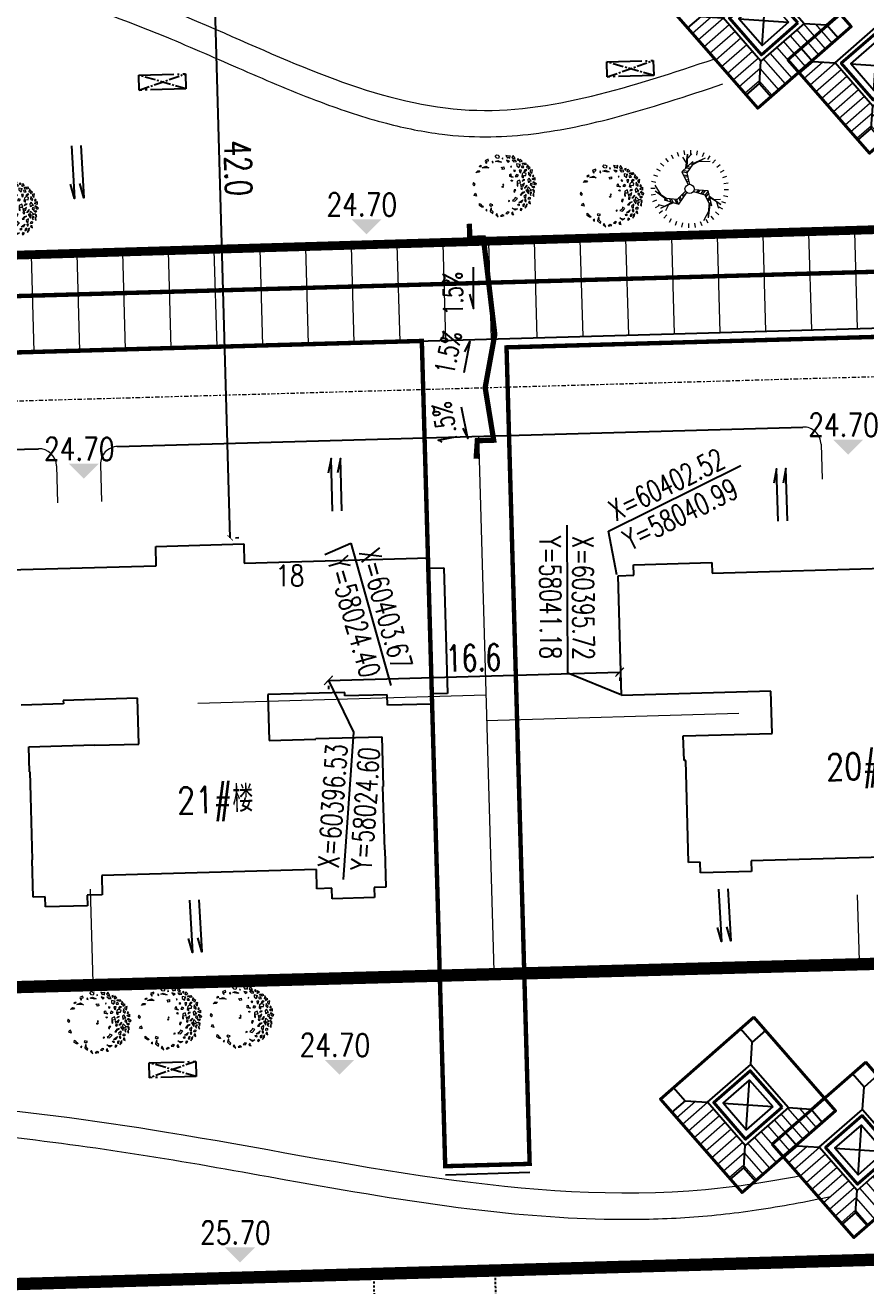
# Model space of a CAD drawing. Header units: inches. Extents: x 393 to 1582, y 246 to 1188.
# Drawn here: x 971.4 to 1019.2, y 571.3 to 643 of the extents above; entities that cross this region are included whole.
import ezdxf

# ---------------------------------------------------------------- set-up
doc = ezdxf.new("R2010")
doc.units = ezdxf.units.IN
doc.header["$MEASUREMENT"] = 0
for name, pattern in [('CENTERX2', [4, 2.5, -0.5, 0.5, -0.5]), ('DASH', [0.35, 0.25, -0.1]), ('DASHED2', [0.375, 0.25, -0.125]), ('DOTE', [2.42, 2, -0.2, 0.02, -0.2])]:
    doc.linetypes.add(name, pattern=pattern)
for name, color, linetype in [('buildcoor', 7, 'Continuous'), ('DIM', 4, 'Continuous'), ('drain', 4, 'Continuous'), ('ELEV', 1, 'Continuous'), ('JZ', 4, 'Continuous'), ('LAWN', 3, 'Continuous'), ('ROAD-TEXT', 4, 'Continuous'), ('roadradiu', 3, 'Continuous'), ('rod', 1, 'Continuous'), ('YSX', 7, 'Continuous'), ('公共绿地', 3, 'Continuous'), ('外墙', 42, 'Continuous'), ('建筑层数', 7, 'Continuous'), ('车库边线', 4, 'DOTE')]:
    doc.layers.add(name, color=color, linetype=linetype)
for name, color, linetype, lineweight in [('HATCH', 64, 'Continuous', 9), ('jz1', 40, 'Continuous', 40), ('parking', 30, 'Continuous', 18), ('ROAD', 1, 'Continuous', 25), ('ROAD-CENTER', 7, 'CENTERX2', 18), ('walk', 2, 'Continuous', 18), ('围墙', 75, 'FENCELINE1', 15), ('建筑型号', 2, 'Continuous', 18), ('树', 84, 'Continuous', 15)]:
    doc.layers.add(name, color=color, linetype=linetype, lineweight=lineweight)
doc.styles.add('_HZTXT', font='txt.shx', dxfattribs={"width": 0.8, "bigfont": 'hztxt.shx'})
doc.styles.add('DIM_FONT', font='SIMPLEX.shx', dxfattribs={"width": 0.8})
doc.styles.add('HZ', font='simplex.shx', dxfattribs={"width": 0.7, "bigfont": 'hztxt.shx'})
doc.styles.add('RO', font='romans.shx', dxfattribs={"width": 0.8})
doc.linetypes.add('FENCELINE1', pattern='A,0.25,-0.1,[133,ltypeshp.shx,S=0.1,R=0,X=-0.1,Y=0],-0.1,1', length=1.45)
doc.dimstyles.new('NORMAL', dxfattribs={"dimtxt": 1.5, "dimasz": 0.3, "dimexe": 0.5, "dimexo": 0.3, "dimgap": 0.3, "dimtad": 1, "dimdec": 1, "dimzin": 1, "dimdsep": 46, "dimtxsty": 'HZ', "dimblk": 'ARCHTICK', "dimcen": 0, "dimclrt": 256, "dimadec": 0, "dimazin": 0, "dimtfac": 1, "dimtdec": 1, "dimtofl": 0, "dimtmove": 0, "dimatfit": 3, "dimldrblk": 'ARCHTICK', "dimfxl": 1, "dimtolj": 2, "dimtzin": 0, "dimarcsym": 0})

# ---------------------------------------------------------------- blocks, each defined once
blk = doc.blocks.new('GPPMTR01')
at = {"color": 0, "linetype": 'ByBlock'}
for points in [[(-0.263, 0.454), (-0.27, 0.431), (-0.248, 0.431), (-0.243, 0.447)], [(-0.215, 0.443), (-0.218, 0.456), (-0.242, 0.475), (-0.199, 0.486), (-0.199, 0.449)], [(-0.166, 0.433), (-0.207, 0.386), (-0.18, 0.371), (-0.137, 0.387), (-0.147, 0.409), (-0.165, 0.407)], [(-0.173, 0.469), (-0.151, 0.518), (-0.12, 0.516), (-0.128, 0.487), (-0.144, 0.498), (-0.151, 0.48), (-0.145, 0.47)], [(-0.127, 0.461), (-0.133, 0.429), (-0.111, 0.428), (-0.096, 0.459)], [(-0.106, 0.53), (-0.073, 0.496), (-0.058, 0.515), (-0.035, 0.504), (-0.038, 0.545), (-0.064, 0.53)], [(-0.038, 0.477), (-0.055, 0.454), (-0.043, 0.424), (-0.032, 0.439)], [(0.007, 0.443), (-0.026, 0.412), (-0.02, 0.382), (0.016, 0.352), (0.045, 0.367), (0.01, 0.386), (0.034, 0.42)], [(0.005, 0.559), (-0.005, 0.523), (0.016, 0.511), (0.051, 0.519)], [(0.01, 0.485), (0.042, 0.462), (0.084, 0.477), (0.066, 0.492), (0.042, 0.485)], [(0.105, 0.53), (0.084, 0.519), (0.099, 0.504), (0.114, 0.511)], [(0.158, 0.447), (0.096, 0.443), (0.105, 0.412), (0.146, 0.393), (0.155, 0.416), (0.14, 0.428)], [(0.131, 0.488), (0.137, 0.5), (0.134, 0.53), (0.173, 0.507), (0.146, 0.481)], [(0.179, 0.477), (0.229, 0.496), (0.25, 0.473), (0.223, 0.458), (0.22, 0.477), (0.202, 0.469), (0.199, 0.458)], [(0.205, 0.439), (0.179, 0.42), (0.194, 0.405), (0.226, 0.416)], [(0.268, 0.45), (0.253, 0.435), (0.241, 0.409), (0.274, 0.428)], [(0.315, 0.416), (0.306, 0.401), (0.318, 0.39), (0.348, 0.393)], [(-0.482, 0.196), (-0.461, 0.207), (-0.432, 0.177), (-0.452, 0.154), (-0.494, 0.15), (-0.5, 0.177)], [(-0.412, 0.305), (-0.364, 0.304), (-0.367, 0.328), (-0.343, 0.337), (-0.374, 0.364), (-0.382, 0.335)], [(-0.393, 0.241), (-0.408, 0.23), (-0.396, 0.226)], [(-0.354, 0.404), (-0.335, 0.371), (-0.312, 0.378), (-0.293, 0.408)], [(-0.304, 0.31), (-0.343, 0.272), (-0.298, 0.279)], [(-0.298, 0.355), (-0.259, 0.362), (-0.24, 0.402), (-0.263, 0.4), (-0.275, 0.378)], [(-0.215, 0.295), (-0.215, 0.276), (-0.206, 0.283)], [(-0.123, 0.314), (-0.144, 0.295), (-0.135, 0.287), (-0.115, 0.295)], [(-0.064, 0.207), (-0.085, 0.184), (-0.115, 0.203), (-0.115, 0.219), (-0.085, 0.207), (-0.052, 0.226)], [(-0.079, 0.401), (-0.097, 0.371), (-0.064, 0.359), (-0.049, 0.371)], [(-0.032, 0.317), (-0.058, 0.295), (-0.043, 0.264), (-0.023, 0.291)], [(0.045, 0.295), (0.042, 0.249), (0.105, 0.211), (0.119, 0.219), (0.069, 0.245), (0.096, 0.283)], [(0.084, 0.371), (0.072, 0.344), (0.081, 0.321), (0.084, 0.344)], [(0.128, 0.336), (0.137, 0.287), (0.114, 0.272), (0.146, 0.26), (0.158, 0.302)], [(0.179, 0.272), (0.167, 0.245), (0.185, 0.238), (0.199, 0.253)], [(0.199, 0.291), (0.179, 0.352), (0.211, 0.31)], [(0.214, 0.359), (0.274, 0.374), (0.291, 0.409), (0.282, 0.336), (0.247, 0.333)], [(0.25, 0.325), (0.241, 0.298), (0.312, 0.302), (0.282, 0.329)], [(0.253, 0.268), (0.241, 0.226), (0.259, 0.177), (0.274, 0.203), (0.253, 0.219)], [(0.303, 0.268), (0.309, 0.219), (0.336, 0.215), (0.351, 0.234)], [(0.321, 0.363), (0.306, 0.34), (0.327, 0.325), (0.356, 0.325), (0.327, 0.336)], [(0.351, 0.382), (0.348, 0.371), (0.368, 0.355), (0.392, 0.359)], [(0.386, 0.257), (0.368, 0.272), (0.365, 0.287), (0.377, 0.298), (0.401, 0.283)], [(0.401, 0.207), (0.383, 0.219), (0.365, 0.211), (0.368, 0.196), (0.392, 0.192)], [(0.431, 0.26), (0.419, 0.245), (0.436, 0.23), (0.466, 0.249)], [(-0.482, 0.014), (-0.506, 0.025), (-0.514, -0.024), (-0.506, -0.036), (-0.464, -0.036), (-0.47, -0.024), (-0.494, -0.017)], [(-0.446, 0.071), (-0.432, 0.055), (-0.414, 0.067)], [(-0.417, 0.109), (-0.411, 0.15), (-0.357, 0.188), (-0.369, 0.162)], [(-0.283, 0.139), (-0.269, 0.181), (-0.239, 0.166), (-0.248, 0.139), (-0.263, 0.15)], [(-0.02, 0.033), (-0.035, 0.025), (-0.026, 0.017), (-0.014, 0.021)], [(-0.02, 0.188), (-0.008, 0.192), (0.001, 0.177), (-0.02, 0.169)], [(0.152, 0.162), (0.137, 0.139), (0.158, 0.12), (0.176, 0.128), (0.161, 0.143)], [(0.25, 0.086), (0.271, 0.063), (0.274, 0.021), (0.303, 0.052), (0.285, 0.109)], [(0.348, 0.173), (0.377, 0.128), (0.356, 0.097), (0.354, 0.128)], [(0.401, 0.078), (0.398, 0.063), (0.374, 0.067), (0.377, 0.09)], [(0.428, 0.025), (0.431, -0.021), (0.377, -0.043), (0.41, -0.013)], [(0.422, 0.166), (0.419, 0.135), (0.439, 0.12), (0.451, 0.139)], [(0.442, 0.203), (0.451, 0.169), (0.487, 0.139), (0.472, 0.181)], [(0.451, 0.074), (0.469, 0.052), (0.484, 0.063), (0.472, 0.093)], [(-0.467, -0.131), (-0.464, -0.157), (-0.482, -0.154), (-0.485, -0.127)], [(-0.437, -0.131), (-0.429, -0.066), (-0.381, -0.04), (-0.408, -0.078)], [(-0.42, -0.26), (-0.432, -0.218), (-0.411, -0.188), (-0.402, -0.214), (-0.411, -0.229)], [(0.256, -0.013), (0.241, -0.028), (0.253, -0.04)], [(0.407, -0.119), (0.389, -0.138), (0.398, -0.176), (0.419, -0.154)], [(0.436, -0.066), (0.442, -0.097), (0.466, -0.097), (0.481, -0.074), (0.46, -0.078)], [(-0.266, -0.366), (-0.304, -0.374), (-0.283, -0.4), (-0.251, -0.393)], [(0.17, -0.286), (0.137, -0.317), (0.149, -0.336), (0.176, -0.321)], [(0.188, -0.431), (0.211, -0.423), (0.188, -0.408)], [(0.205, -0.332), (0.199, -0.343), (0.235, -0.378), (0.294, -0.359), (0.274, -0.34), (0.235, -0.351)], [(0.327, -0.305), (0.333, -0.328), (0.389, -0.313)], [(0.416, -0.218), (0.389, -0.233), (0.392, -0.271), (0.407, -0.248)], [(-0.115, -0.473), (-0.138, -0.438), (-0.106, -0.438), (-0.085, -0.446)], [(0.072, -0.48), (0.042, -0.461), (0.06, -0.45), (0.066, -0.454), (0.096, -0.454), (0.096, -0.438), (0.125, -0.442), (0.114, -0.461)]]:
    blk.add_lwpolyline(points, close=True, dxfattribs=at)
blk.add_circle((0, 0), 0.01, dxfattribs=at)
blk = doc.blocks.new('pm5')
at = {"layer": 'ROAD-TEXT', "ltscale": 0.1}
blk.add_lwpolyline([(58043.027, 60408.655, 0.3, 0.3, 0), (58043.097, 60409.679, 0.3, 0.3, 0), (58044.026, 60409.706, 0.3, 0.3, 0), (58044.026, 60409.706, 0.3, 0.3, 0), (58043.541, 60412.693, 0.3, 0.3, 0), (58044.089, 60415.717, 0.3, 0.3, 0), (58043.44, 60421.194, 0.3, 0.3, 0), (58042.669, 60421.172, 0.3, 0.3, 0), (58042.642, 60422, 0, 0, 0)], format="xyseb", dxfattribs=at)
for points in [[(58042.657, 60418.003), (58042.871, 60417.185), (58042.871, 60419.533)], [(58042.388, 60414.725), (58042.671, 60415.31), (58042.322, 60413.539)], [(58042.265, 60410.391), (58042.553, 60409.808), (58042.19, 60411.577)]]:
    blk.add_lwpolyline(points, dxfattribs=at)
at = {"layer": 'ROAD-TEXT', "style": 'RO', "width": 0.7}
for rotation, p in [(91.05048, (58042.28, 60416.825)), (78.72126, (58041.749, 60413.385)), (100.33803, (58042.011, 60409.55))]:
    blk.add_text('1.5%', height=1.1, rotation=rotation, dxfattribs=at).set_placement(p)
blk = doc.blocks.new('t2')
for p, q in [((-0.72, 3.23), (-0.64, 2.88)), ((-0.15, 3.3), (-0.13, 2.95)), ((0.43, 3.28), (0.38, 2.92)), ((-2.24, 2.44), (-1.99, 2.17)), ((-1.78, 2.79), (-1.59, 2.49)), ((-1.34, 2.61), (-1.58, 1.52)), ((-1.34, 2.61), (-1.51, 1.47)), ((-1.44, 2), (-0.89, 2.82)), ((-1.27, 3.06), (-1.13, 2.72)), ((0.99, 3.16), (0.88, 2.81)), ((1.53, 2.93), (1.36, 2.62)), ((2.01, 2.62), (1.79, 2.34)), ((2.44, 2.24), (2.17, 1.99)), ((-2.93, 1.53), (-2.62, 1.36)), ((-2.62, 2.01), (-2.34, 1.79)), ((-1.95, 1.1), (-2.53, 1.12)), ((-1.63, 0.77), (-2.5, 1.58)), ((-2.5, 1.58), (-1.63, 0.89)), ((-2.3, 1.92), (-2.2, 1.35)), ((-1.73, 1.61), (-1.56, 0.32)), ((-1.53, 1.47), (-1.73, 1.61)), ((-1.24, 0.62), (-1.53, 1.47)), ((1.06, 1.19), (0.28, 0.27)), ((2.26, 0.7), (1.06, 1.19)), ((1.48, 1.02), (2.62, 1.38)), ((2.62, 1.38), (1.59, 0.97)), ((1.93, 1.14), (2.23, 1.63)), ((2.81, 1.03), (2.27, 1.23)), ((2.79, 1.78), (2.49, 1.59)), ((3.06, 1.27), (2.72, 1.13)), ((-3.28, 0.43), (-2.92, 0.38)), ((-3.16, 0.99), (-2.81, 0.88)), ((-1.56, 0.32), (-0.37, 0.11)), ((-0.31, 0.25), (-1.24, 0.62)), ((0.37, 0.14), (1.16, 0.76)), ((1.16, 0.76), (2.04, 0.59)), ((2.93, -0.14), (2.03, 0.57)), ((2.04, 0.59), (2.26, 0.7)), ((2.93, -0.14), (2.11, 0.61)), ((2.45, 0.24), (2.89, -0.64)), ((3.23, 0.72), (2.88, 0.64)), ((3.3, 0.15), (2.95, 0.13)), ((-3.3, -0.15), (-2.95, -0.13)), ((-3.23, -0.72), (-2.88, -0.64)), ((-0.06, -0.39), (0.08, -1.38)), ((0.5, -1.51), (0.1, -0.38)), ((3.16, -0.99), (2.81, -0.88)), ((3.28, -0.43), (2.92, -0.38)), ((-3.06, -1.27), (-2.72, -1.13)), ((-2.79, -1.78), (-2.49, -1.59)), ((-2.44, -2.24), (-2.17, -1.99)), ((-1.59, -2.47), (-0.52, -2.05)), ((-1.59, -2.47), (-0.52, -2.13)), ((-0.53, -2.3), (0.5, -1.51)), ((-0.51, -2.07), (-0.53, -2.3)), ((0.08, -1.38), (-0.51, -2.07)), ((0.14, -1.8), (-0.12, -2.95)), ((-0.12, -2.95), (0.04, -1.86)), ((2.62, -2.01), (2.34, -1.79)), ((2.93, -1.53), (2.62, -1.36)), ((-2.01, -2.62), (-1.79, -2.34)), ((-1.02, -2.25), (-1.99, -2.18)), ((-1.53, -2.93), (-1.36, -2.62)), ((-0.99, -3.16), (-0.88, -2.81)), ((-0.52, -2.95), (-0.07, -2.58)), ((-0.43, -3.28), (-0.38, -2.92)), ((0.03, -2.24), (0.29, -2.75)), ((0.15, -3.3), (0.13, -2.95)), ((0.72, -3.23), (0.64, -2.88)), ((1.27, -3.06), (1.13, -2.72)), ((1.78, -2.79), (1.59, -2.49)), ((2.24, -2.44), (1.99, -2.17))]:
    blk.add_line(p, q)
at = {"color": 0}
for p, q in [((-1.71, 1.46), (-1.64, 1.54)), ((-1.69, 1.3), (-1.53, 1.47)), ((-1.65, 0.98), (-1.44, 1.2)), ((1.07, 1.18), (1.21, 0.75)), ((1.22, 1.12), (1.35, 0.72)), ((-1.63, 0.82), (-1.39, 1.07)), ((-1.58, 0.5), (-1.3, 0.8)), ((-1.56, 0.34), (-1.25, 0.67)), ((-1.28, 0.27), (-1.03, 0.54)), ((-1.14, 0.24), (-0.91, 0.49)), ((-0.85, 0.19), (-0.66, 0.39)), ((-0.7, 0.16), (-0.54, 0.34)), ((0.49, 0.53), (0.57, 0.29)), ((0.59, 0.64), (0.67, 0.38)), ((0.78, 0.86), (0.88, 0.54)), ((0.88, 0.98), (0.99, 0.62)), ((1.52, 1), (1.62, 0.67)), ((1.67, 0.94), (1.76, 0.65)), ((1.97, 0.81), (2.04, 0.59)), ((2.12, 0.75), (2.15, 0.64)), ((0.21, -0.69), (-0.03, -0.64)), ((0.26, -0.83), (-0.01, -0.77)), ((0.36, -1.11), (0.03, -1.03)), ((-0.28, -2.11), (-0.51, -2.06)), ((-0.02, -1.92), (-0.32, -1.85)), ((0.11, -1.82), (-0.23, -1.74)), ((0.36, -1.62), (-0.05, -1.53)), ((0.41, -1.25), (0.05, -1.17)), ((0.49, -1.52), (0.05, -1.42)), ((-0.41, -2.21), (-0.52, -2.19))]:
    blk.add_line(p, q, dxfattribs=at)
blk.add_circle((0, 0), 0.397)
at = {"style": 'DIM_FONT', "width": 0.8, "flags": 9}
for tag in ['XSIZE', 'YSIZE']:
    blk.add_attdef(tag, (0, 0), '', height=0.000997, rotation=122.3352, dxfattribs=at)
blk = doc.blocks.new('A$C1C5E2274')
at = {"layer": 'HATCH'}
for p, q in [((3.661, 6.776), (4.078, 5.219)), ((4.075, 6.887), (4.492, 5.33)), ((4.489, 6.998), (4.839, 5.691)), ((4.903, 7.109), (5.142, 6.216)), ((1.177, 6.111), (1.492, 4.934)), ((1.591, 6.222), (2.008, 4.664)), ((2.005, 6.333), (2.422, 4.775)), ((2.419, 6.444), (2.836, 4.886)), ((2.833, 6.555), (3.25, 4.997)), ((3.247, 6.666), (3.664, 5.108)), ((5.129, 6.194), (6.04, 6.438)), ((4.704, 5.192), (6.261, 5.61)), ((4.826, 5.669), (6.151, 6.024)), ((4.814, 4.778), (6.372, 5.196)), ((4.925, 4.364), (6.483, 4.782)), ((5.036, 3.95), (6.594, 4.368)), ((5.147, 3.536), (6.705, 3.954)), ((5.258, 3.122), (6.816, 3.54)), ((5.369, 2.708), (6.927, 3.126)), ((5.879, 2.401), (7.038, 2.712))]:
    blk.add_line(p, q, dxfattribs=at)
at = {"layer": 'JZ'}
for p, q in [((5.195, 6.308), (4.655, 5.373)), ((1.975, 4.655), (1.04, 5.195)), ((6.308, 2.154), (5.373, 2.693)), ((2.693, 1.975), (2.154, 1.04))]:
    blk.add_line(p, q, dxfattribs=at)
for points in [[(4.975, 7.129), (5.796, 7.348), (6.015, 6.528), (5.195, 6.308)], [(0, 5.796), (0.821, 6.015), (1.04, 5.195), (0.22, 4.975)], [(1.975, 4.655), (4.655, 5.373), (5.373, 2.693), (2.693, 1.975)], [(2.634, 4.275), (4.275, 4.715), (4.715, 3.074), (3.074, 2.634)], [(6.308, 2.154), (7.129, 2.374), (7.348, 1.553), (6.528, 1.333)], [(1.333, 0.821), (2.154, 1.04), (2.374, 0.22), (1.553, 0)]]:
    blk.add_lwpolyline(points, close=True, dxfattribs=at)
for points in [[(4.715, 3.074), (2.634, 4.275)], [(4.275, 4.715), (3.074, 2.634)]]:
    blk.add_lwpolyline(points, dxfattribs=at)
at = {"layer": 'jz1'}
for points in [[(1.553, 0), (7.348, 1.553), (5.796, 7.348), (0, 5.796)], [(2.238, 4.504), (4.504, 5.111), (5.111, 2.845), (2.845, 2.238)]]:
    blk.add_lwpolyline(points, close=True, dxfattribs=at)
blk = doc.blocks.new('A$C45DD124F')
at = {"layer": 'YSX', "extrusion": (0, 0, -1), "xscale": 0.8000000000006148, "yscale": 0.7999999999992724, "zscale": -0.8, "rotation": 72.08396600042862}
blk.add_blockref('A$C1C5E2274', (-0.626, -1.182), dxfattribs=at)
blk = doc.blocks.new('psss')
at = {"layer": 'drain', "ltscale": 3}
for points in [[(-2.979, 0.527), (0.007, 0.531), (-0.808, 0.714)], [(-2.967, -0.004), (0, 0), (-0.815, 0.183)]]:
    blk.add_lwpolyline(points, dxfattribs=at)
blk = doc.blocks.new('_ARCHTICK')
at = {"color": 0, "linetype": 'ByBlock', "const_width": 0.15}
blk.add_lwpolyline([(-0.5, -0.5), (0.5, 0.5)], dxfattribs=at)
blk = doc.blocks.new('*D143')
at = {"layer": 'DEFPOINTS', "color": 0, "ltscale": 0.3, "transparency": 16777216}
for p in [(925.723, 681.772), (986.061, 578.045)]:
    blk.add_point(p, dxfattribs=at)
at = {"layer": 'roadradiu', "color": 0, "lineweight": -2, "ltscale": 0.3, "transparency": 16777216}
blk.add_line((929.131, 675.912), (925.723, 681.772), dxfattribs=at)
at = {"layer": 'roadradiu', "color": 0, "lineweight": -2, "ltscale": 0.3, "transparency": 16777216, "xscale": 0.3, "yscale": 0.3, "zscale": 0.3, "rotation": 120.1868455765125}
blk.add_blockref('_ARCHTICK', (925.723, 681.772), dxfattribs=at)
at = {"layer": 'roadradiu', "ltscale": 0.3, "transparency": 16777216, "insert": (928.618, 678.882), "char_height": 1.5, "attachment_point": 5, "rotation": 300.18685, "style": 'HZ'}
blk.add_mtext('\\A2;R120.0', dxfattribs=at)
blk = doc.blocks.new('*D144')
at = {"layer": 'DEFPOINTS', "color": 0, "ltscale": 0.3, "transparency": 16777216}
for p in [(882.255, 640.128), (1132.977, 454.434)]:
    blk.add_point(p, dxfattribs=at)
at = {"layer": 'roadradiu', "color": 0, "lineweight": -2, "ltscale": 0.3, "transparency": 16777216}
blk.add_line((887.277, 636.409), (882.255, 640.128), dxfattribs=at)
at = {"layer": 'roadradiu', "color": 0, "lineweight": -2, "ltscale": 0.3, "transparency": 16777216, "xscale": 0.3, "yscale": 0.3, "zscale": 0.3, "rotation": 143.4749139216822}
blk.add_blockref('_ARCHTICK', (882.255, 640.128), dxfattribs=at)
at = {"layer": 'roadradiu', "ltscale": 0.3, "transparency": 16777216, "insert": (885.632, 638.934), "char_height": 1.5, "attachment_point": 5, "rotation": 323.47491, "style": 'HZ'}
blk.add_mtext('\\A2;R312.0', dxfattribs=at)
blk = doc.blocks.new('*D145')
at = {"layer": 'DEFPOINTS', "color": 0, "ltscale": 0.3, "transparency": 16777216}
for p in [(870.6, 623.26), (1132.977, 454.434)]:
    blk.add_point(p, dxfattribs=at)
at = {"layer": 'roadradiu', "color": 0, "lineweight": -2, "ltscale": 0.3, "transparency": 16777216}
blk.add_line((881.438, 616.286), (870.6, 623.26), dxfattribs=at)
at = {"layer": 'roadradiu', "color": 0, "lineweight": -2, "ltscale": 0.3, "transparency": 16777216, "xscale": 0.3, "yscale": 0.3, "zscale": 0.3, "rotation": 147.2408788936933}
blk.add_blockref('_ARCHTICK', (870.6, 623.26), dxfattribs=at)
at = {"layer": 'roadradiu', "ltscale": 0.3, "transparency": 16777216, "insert": (879.631, 618.697), "char_height": 1.5, "attachment_point": 5, "rotation": 327.24088, "style": 'HZ'}
blk.add_mtext('\\A2;R312.0', dxfattribs=at)
blk = doc.blocks.new('*D146')
at = {"layer": 'DEFPOINTS', "color": 0, "ltscale": 0.3, "transparency": 16777216}
for p in [(856.622, 599.25), (1132.977, 454.434)]:
    blk.add_point(p, dxfattribs=at)
at = {"layer": 'roadradiu', "color": 0, "lineweight": -2, "ltscale": 0.3, "transparency": 16777216}
blk.add_line((869.236, 592.64), (856.622, 599.25), dxfattribs=at)
at = {"layer": 'roadradiu', "color": 0, "lineweight": -2, "ltscale": 0.3, "transparency": 16777216, "xscale": 0.3, "yscale": 0.3, "zscale": 0.3, "rotation": 152.3444580404491}
blk.add_blockref('_ARCHTICK', (856.622, 599.25), dxfattribs=at)
at = {"layer": 'roadradiu', "ltscale": 0.3, "transparency": 16777216, "insert": (867.222, 594.881), "char_height": 1.5, "attachment_point": 5, "rotation": 332.34446, "style": 'HZ'}
blk.add_mtext('\\A2;R312.0', dxfattribs=at)
blk = doc.blocks.new('*D152')
at = {"layer": 'DEFPOINTS', "color": 0, "ltscale": 0.3, "transparency": 16777216}
for p in [(981.854, 655.789), (981.854, 655.789), (983.043, 613.835)]:
    blk.add_point(p, dxfattribs=at)
at = {"layer": 'DIM', "color": 0, "lineweight": -2, "ltscale": 0.3, "transparency": 16777216}
for p, q in [((983.043, 613.835), (981.854, 655.789)), ((982.154, 655.798), (982.354, 655.803)), ((983.343, 613.843), (983.543, 613.849))]:
    blk.add_line(p, q, dxfattribs=at)
at = {"layer": 'DIM', "color": 0, "lineweight": -2, "ltscale": 0.3, "transparency": 16777216, "xscale": 0.3, "yscale": 0.3, "zscale": 0.3}
for p, rotation in [((981.854, 655.789), 91.62318667236961), ((983.043, 613.835), 271.6231866723696)]:
    blk.add_blockref('_ARCHTICK', p, dxfattribs=dict(at, rotation=rotation))
at = {"layer": 'DIM', "ltscale": 0.3, "transparency": 16777216, "insert": (983.498, 634.842), "char_height": 1.5, "attachment_point": 5, "rotation": 271.62319, "style": 'HZ'}
blk.add_mtext('\\A2;42.0', dxfattribs=at)
blk = doc.blocks.new('*D199')
at = {"layer": 'DEFPOINTS', "color": 0, "ltscale": 0.3, "transparency": 16777216}
for p in [(961.612, 695.528), (986.061, 578.045)]:
    blk.add_point(p, dxfattribs=at)
at = {"layer": 'roadradiu', "color": 0, "lineweight": -2, "ltscale": 0.3, "transparency": 16777216}
blk.add_line((962.886, 689.409), (961.612, 695.528), dxfattribs=at)
at = {"layer": 'roadradiu', "color": 0, "lineweight": -2, "ltscale": 0.3, "transparency": 16777216, "xscale": 0.3, "yscale": 0.3, "zscale": 0.3, "rotation": 101.7557449836951}
blk.add_blockref('_ARCHTICK', (961.612, 695.528), dxfattribs=at)
at = {"layer": 'roadradiu', "ltscale": 0.3, "transparency": 16777216, "insert": (963.338, 692.389), "char_height": 1.5, "attachment_point": 5, "rotation": 281.75574, "style": 'HZ'}
blk.add_mtext('\\A2;R120.0', dxfattribs=at)
blk = doc.blocks.new('*D459')
at = {"layer": 'DEFPOINTS', "color": 0, "ltscale": 0.3, "transparency": 16777216}
for p in [(1005.169, 606.208), (1005.169, 606.208), (988.624, 605.739)]:
    blk.add_point(p, dxfattribs=at)
at = {"layer": 'DIM', "color": 0, "lineweight": -2, "ltscale": 0.3, "transparency": 16777216}
for p, q in [((988.624, 605.739), (1005.169, 606.208)), ((1005.177, 605.908), (1005.183, 605.708)), ((988.632, 605.439), (988.638, 605.239))]:
    blk.add_line(p, q, dxfattribs=at)
at = {"layer": 'DIM', "color": 0, "lineweight": -2, "ltscale": 0.3, "transparency": 16777216, "xscale": 0.5, "yscale": 0.5, "zscale": 0.5}
for p, rotation in [((988.624, 605.739), 181.6231586776052), ((1005.169, 606.208), 1.62315867760521)]:
    blk.add_blockref('_ARCHTICK', p, dxfattribs=dict(at, rotation=rotation))
at = {"layer": 'DIM', "ltscale": 0.3, "transparency": 16777216, "insert": (996.866, 607.023), "char_height": 1.5, "attachment_point": 5, "rotation": 1.62316, "style": 'HZ'}
blk.add_mtext('\\A2;16.6', dxfattribs=at)

msp = doc.modelspace()

# ---------------------------------------------------------------- linework, layer by layer
at = {"layer": 'buildcoor', "color": 0, "ltscale": 0.3}
msp.add_line((989.733, 571.979), (994.631, 572.118), dxfattribs=at)
for points in [[(1004.537, 614.225), (1012.064, 617.955)], [(1002.223, 606.147), (1002.18, 614.547)], [(1005.012, 611.728), (1004.537, 614.225)], [(988.421, 612.886), (989.893, 613.534)], [(989.893, 613.534), (992.174, 605.45)], [(1005.205, 604.931), (1002.223, 606.147)], [(988.624, 605.739), (990.048, 602.805)], [(990.048, 602.805), (989.47, 594.425)]]:
    msp.add_lwpolyline(points, dxfattribs=at)
at = {"layer": 'ELEV', "color": 0}
for points in [[(989.932, 631.927), (991.63, 631.927), (990.781, 631.078)], [(1017.305, 619.414), (1019.002, 619.414), (1018.154, 618.565)], [(973.882, 618.046), (975.579, 618.046), (974.731, 617.197)], [(988.406, 584.184), (990.103, 584.184), (989.255, 583.336)], [(982.75, 573.527), (984.447, 573.527), (983.598, 572.678)]]:
    msp.add_solid(points, dxfattribs=at)
at = {"layer": 'parking', "color": 0, "ltscale": 0.3}
for p, q in [((937.959, 628.935, -0.937), (1114.727, 633.944, -0.937)), ((1008.287, 625.426), (1008.131, 630.923, -0.937)), ((1010.886, 625.499), (1010.73, 630.997, -0.937)), ((1013.485, 625.573), (1013.329, 631.071, -0.937)), ((1016.084, 625.647), (1015.928, 631.144, -0.937)), ((1018.682, 625.72), (1018.527, 631.218, -0.937)), ((982.297, 624.689), (982.141, 630.187, -0.937)), ((984.896, 624.763), (984.74, 630.261, -0.937)), ((987.495, 624.837), (987.339, 630.334, -0.937)), ((990.094, 624.91), (989.938, 630.408, -0.937)), ((992.693, 624.984), (992.537, 630.482, -0.937)), ((995.292, 625.057), (995.136, 630.555, -0.937)), ((997.891, 625.131), (997.735, 630.629, -0.937)), ((1000.49, 625.205), (1000.334, 630.703, -0.937)), ((1003.089, 625.278), (1002.933, 630.776, -0.937)), ((1005.688, 625.352), (1005.532, 630.85, -0.937)), ((971.901, 624.395), (971.745, 629.892, -0.937)), ((974.5, 624.468), (974.344, 629.966, -0.937)), ((977.099, 624.542), (976.943, 630.04, -0.937)), ((979.698, 624.616), (979.542, 630.113, -0.937))]:
    msp.add_line(p, q, dxfattribs=at)
at = {"layer": 'ROAD', "color": 0, "ltscale": 0.3}
msp.add_line((1120.105, 575.675, 0), (860.168, 568.309), dxfattribs=at)
at = {"layer": 'ROAD', "color": 0, "linetype": 'DASH', "ltscale": 0.5}
for p, q in [((998.493, 558.622), (998.1, 572.194)), ((991.596, 558.426, -0.651), (991.203, 571.995, -0.511))]:
    msp.add_line(p, q, dxfattribs=at)
at = {"layer": 'ROAD-CENTER', "color": 5, "ltscale": 0.1}
msp.add_line((867.716, 618.691), (1118.434, 625.796), dxfattribs=at)
at = {"layer": 'ROAD-TEXT', "color": 0, "ltscale": 0.3}
msp.add_line((1000.072, 577.775), (995.274, 577.639), dxfattribs=at)
at = {"layer": 'rod', "color": 0}
for q in [(1118.107, 628.538), (1110.545, 628.323)]:
    msp.add_line((878.008, 621.734), q, dxfattribs=at)
at = {"layer": 'rod', "color": 0, "ltscale": 0.3}
for p, q in [((976.643, 619.027), (1015.584, 620.13)), ((948.854, 618.239), (972.145, 618.899))]:
    msp.add_line(p, q, dxfattribs=at)
at = {"layer": 'walk', "color": 0}
for p, q in [((1016.612, 619.159), (1016.669, 617.161)), ((975.672, 617.999), (975.731, 615.902)), ((973.173, 617.928), (973.232, 615.831))]:
    msp.add_line(p, q, dxfattribs=at)
at = {"layer": 'walk', "color": 0, "ltscale": 0.3}
for centre, start, end in [((1015.613, 619.131, 0), 1.61609, 91.62316), ((972.173, 617.9, 0), 1.6232, 91.62316), ((976.672, 618.027), 91.62316, 181.6232)]:
    msp.add_arc(centre, 1, start, end, dxfattribs=at)
at = {"layer": '公共绿地', "color": 0, "linetype": 'FENCELINE1', "ltscale": 0.1, "const_width": 0.5}
msp.add_lwpolyline([(1128.133, 563.297), (1127.887, 572.804, 0.22585), (1132.401, 583.026), (1131.47, 615.911, 0.074843), (1130.785, 619.72), (1128.571, 623.733), (1124.227, 627.201), (1115.32, 627.959), (1114.721, 634.157), (931.646, 628.733), (930.663, 663.608), (915.566, 663.28)], format="xyb", dxfattribs=at)
at = {"layer": '公共绿地', "color": 0, "linetype": 'FENCELINE1', "ltscale": 0.1, "const_width": 0.7}
msp.add_lwpolyline([(1126.904, 582.87, -0.402698), (1120.105, 575.675), (1108.784, 575.354), (860.168, 568.309), (852.769, 574.884, -0.009315), (857.45, 585.239), (1117.308, 592.282), (1116.818, 622.999), (1120.339, 622.92, -0.377352), (1125.973, 615.704)], format="xyb", close=True, dxfattribs=at)
at = {"layer": '围墙', "color": 0, "ltscale": 0.2}
for p, q in [((976.643, 619.027), (1015.584, 620.13)), ((997.158, 619.608), (998.019, 589.222)), ((948.505, 618.229), (972.145, 618.899)), ((981.208, 604.452), (997.574, 604.916)), ((997.615, 603.467, -0.937), (1011.937, 603.871, -0.937)), ((975.255, 588.577), (975.105, 593.875)), ((1018.791, 589.811, -0.937), (1018.685, 593.557, -0.937)), ((857.45, 585.239), (1117.299, 592.602))]:
    msp.add_line(p, q, dxfattribs=at)
at = {"layer": '外墙', "color": 2, "ltscale": 0.1}
for p, q in [((978.814, 613.353), (983.812, 613.495)), ((978.845, 612.254), (978.814, 613.353)), ((983.812, 613.495), (983.843, 612.395)), ((968.349, 611.956), (978.845, 612.254)), ((983.843, 612.395), (989.741, 612.562)), ((989.741, 612.562), (994.339, 612.693)), ((994.339, 612.693), (994.355, 612.118)), ((1005.961, 612.308), (1010.41, 612.434)), ((1005.978, 611.708), (1005.961, 612.308)), ((1010.41, 612.434), (1010.427, 611.834)), ((1010.427, 611.834), (1026.02, 612.276)), ((994.355, 612.118), (995.18, 612.141)), ((995.18, 612.141), (995.383, 604.994)), ((1005.079, 611.682), (1005.978, 611.708)), ((1005.271, 604.885), (1005.079, 611.682)), ((1013.768, 605.126), (1005.271, 604.885)), ((1013.836, 602.727), (1013.768, 605.126)), ((973.566, 604.401), (971.167, 604.333)), ((977.778, 604.72), (973.56, 604.601)), ((973.56, 604.601), (973.566, 604.401)), ((977.852, 602.121), (977.778, 604.72)), ((989.554, 605.054), (985.185, 604.93)), ((985.185, 604.93), (985.259, 602.331)), ((989.559, 604.854), (989.554, 605.054)), ((991.958, 604.922), (989.559, 604.854)), ((991.975, 604.322), (991.958, 604.922)), ((994.474, 604.393), (991.975, 604.322)), ((995.383, 604.994), (994.458, 604.968)), ((994.458, 604.968), (994.474, 604.393)), ((985.259, 602.331), (987.903, 602.406)), ((987.902, 602.431), (991.651, 602.538)), ((987.903, 602.406), (987.902, 602.431)), ((991.651, 602.538), (991.691, 601.113)), ((1008.788, 602.584), (1013.836, 602.727)), ((1008.828, 601.185), (1008.788, 602.584)), ((971.609, 601.969), (975.357, 602.076)), ((971.649, 600.545), (971.609, 601.969)), ((975.357, 602.076), (975.358, 602.051)), ((975.358, 602.051), (977.852, 602.121)), ((991.691, 601.113), (991.731, 599.714)), ((1008.927, 601.189), (1008.828, 601.185)), ((1009.092, 595.39), (1008.927, 601.189)), ((971.674, 600.546), (971.649, 600.545)), ((971.714, 599.146), (971.674, 600.546)), ((991.731, 599.714), (991.706, 599.713)), ((991.706, 599.713), (991.808, 596.114)), ((971.816, 595.548), (971.714, 599.146)), ((991.808, 596.114), (991.833, 596.115)), ((991.833, 596.115), (991.893, 593.991)), ((1024.736, 595.833), (1012.64, 595.49)), ((971.791, 595.547), (971.816, 595.548)), ((971.851, 593.423), (971.791, 595.547)), ((1009.742, 595.408), (1009.092, 595.39)), ((1009.759, 594.808), (1009.742, 595.408)), ((1012.64, 595.49), (1012.657, 594.89)), ((987.938, 595.004), (975.743, 594.659)), ((975.743, 594.659), (975.774, 593.559)), ((987.969, 593.905), (987.938, 595.004)), ((1012.657, 594.89), (1009.759, 594.808)), ((988.819, 593.929), (987.969, 593.905)), ((988.836, 593.329), (988.819, 593.929)), ((991.893, 593.991), (991.218, 593.972)), ((991.218, 593.972), (991.235, 593.397)), ((972.526, 593.442), (971.851, 593.423)), ((972.542, 592.867), (972.526, 593.442)), ((974.941, 592.935), (972.542, 592.867)), ((975.774, 593.559), (974.924, 593.535)), ((974.924, 593.535), (974.941, 592.935)), ((991.235, 593.397), (988.836, 593.329))]:
    msp.add_line(p, q, dxfattribs=at)
at = {"layer": '树', "color": 0}
for points, knots in [([(934, 647.268), (945.865, 644.047), (953.315, 642.946), (965.996, 649.264), (981.259, 643.376), (996.295, 636.241), (1005.905, 639.502), (1010.573, 641.043)], [38.19605, 38.19605, 38.19605, 38.19605, 46.400083, 59.233809, 77.766746, 92.847287, 107.196731, 107.196731, 107.196731, 107.196731]), ([(933.607, 645.821), (934.617, 645.546), (935.563, 645.292), (938.226, 644.586), (939.766, 644.189), (943.815, 643.194), (945.755, 642.786), (948.29, 642.408), (949.12, 642.332), (950.501, 642.296), (951.074, 642.319), (952.728, 642.459), (953.794, 642.648), (955.87, 643.123), (956.878, 643.409), (959.404, 644.158), (960.886, 644.629), (962.928, 645.113), (963.529, 645.234), (964.69, 645.407), (965.253, 645.461), (966.393, 645.512), (966.966, 645.51), (968.694, 645.426), (969.86, 645.267), (973.781, 644.466), (976.586, 643.454), (980.853, 641.689), (982.301, 641.049), (985.216, 639.78), (986.683, 639.153), (989.406, 638.13), (990.656, 637.714), (992.968, 637.112), (994.023, 636.898), (995.901, 636.667), (996.723, 636.616), (998.356, 636.618), (999.169, 636.668), (1001.594, 636.936), (1003.193, 637.27), (1006.895, 638.24), (1008.987, 638.94), (1011.043, 639.618)], [38.19605, 38.19605, 38.19605, 38.19605, 38.893182, 38.893182, 40.287444, 40.287444, 43.07597, 43.07597, 44.851593, 44.851593, 46.331442, 46.331442, 49.299946, 49.299946, 52.268449, 52.268449, 56.923336, 56.923336, 58.913338, 58.913338, 60.820751, 60.820751, 62.728163, 62.728163, 66.542989, 66.542989, 75.422677, 75.422677, 79.97727, 79.97727, 84.531863, 84.531863, 88.325974, 88.325974, 91.439899, 91.439899, 93.796082, 93.796082, 96.152266, 96.152266, 100.864633, 100.864633, 107.196731, 107.196731, 107.196731, 107.196731]), ([(1015.44, 577.588), (1013.648, 577.242), (1001.798, 575.436), (981.211, 580.446), (952.29, 583.255), (924.428, 579.242), (904.819, 576.389), (895.674, 575.812)], [121.559155, 121.559155, 121.559155, 121.559155, 127.071907, 157.92266, 183.208424, 214.663998, 242.179058, 242.179058, 242.179058, 242.179058]), ([(1017.149, 576.405), (1015.759, 576.109), (1014.361, 575.848), (1011.604, 575.443), (1010.244, 575.296), (1007.523, 575.123), (1006.162, 575.094), (1002.083, 575.147), (999.368, 575.371), (993.161, 576.13), (989.674, 576.736), (983.571, 577.827), (980.948, 578.304), (975.728, 579.134), (973.124, 579.492), (965.327, 580.37), (960.148, 580.689), (949.415, 580.637), (943.836, 580.199), (932.623, 578.924), (926.991, 578.089), (915.672, 576.454), (909.99, 575.651), (901.453, 574.746), (898.613, 574.495), (895.769, 574.315)], [120.126714, 120.126714, 120.126714, 120.126714, 124.329211, 124.329211, 128.35472, 128.35472, 132.38023, 132.38023, 140.431248, 140.431248, 150.841434, 150.841434, 158.770003, 158.770003, 166.698572, 166.698572, 182.555709, 182.555709, 199.602992, 199.602992, 216.650275, 216.650275, 233.697557, 233.697557, 242.179058, 242.179058, 242.179058, 242.179058])]:
    msp.add_open_spline(points, degree=3, knots=knots, dxfattribs=at)
at = {"layer": '车库边线', "color": 0}
for p, q in [((1004.436, 640.873, -1.602), (1007.085, 640.948, -1.602)), ((1007.085, 640.948, -1.602), (1007.109, 640.098, -1.602)), ((977.847, 640.119, -1.602), (980.496, 640.194, -1.602)), ((980.496, 640.194, -1.602), (980.52, 639.345, -1.602)), ((1004.46, 640.023, -1.602), (1004.436, 640.873, -1.602)), ((977.871, 639.27, -1.602), (977.847, 640.119, -1.602)), ((1007.109, 640.098, -1.602), (1004.46, 640.023, -1.602)), ((980.52, 639.345, -1.602), (977.871, 639.27, -1.602)), ((978.434, 584.017), (981.083, 584.092)), ((978.458, 583.167), (978.434, 584.017)), ((981.083, 584.092), (981.107, 583.242)), ((981.107, 583.242), (978.458, 583.167))]:
    msp.add_line(p, q, dxfattribs=at)
at = {"layer": '车库边线', "color": 0, "ltscale": 0.3, "elevation": -1.602}
for points in [[(1004.46, 640.023), (1007.085, 640.948)], [(977.871, 639.27), (980.496, 640.194)], [(1007.109, 640.098), (1004.436, 640.873)], [(980.52, 639.345), (977.847, 640.119)]]:
    msp.add_lwpolyline(points, dxfattribs=at)
at = {"layer": '车库边线', "color": 0, "linetype": 'DASHED2', "const_width": 0.25}
msp.add_lwpolyline([(1114.992, 631.652), (935.553, 626.567), (935.644, 623.369), (993.931, 625.021), (995.26, 578.143), (1000.058, 578.275), (998.744, 624.657), (1114.897, 627.948)], dxfattribs=at)
at = {"layer": '车库边线', "color": 0, "ltscale": 0.3}
for points in [[(981.107, 583.242), (978.434, 584.017)], [(981.083, 584.092), (978.458, 583.167)]]:
    msp.add_lwpolyline(points, dxfattribs=at)

# ---------------------------------------------------------------- block references
at = {"layer": 'buildcoor', "color": 0}
msp.add_blockref('pm5', (-57046.011, -59790.323, -0.937), dxfattribs=at)
at = {"layer": 'LAWN', "color": 0, "extrusion": (0, 0, -1), "xscale": 1.469664000028643, "yscale": 1.469663999858312, "zscale": -1.469664, "rotation": 225.9211086577906}
for p in [(-1013.44, 648.452), (-1019.795, 645.897), (-1012.546, 586.857), (-1018.901, 584.302)]:
    msp.add_blockref('A$C45DD124F', p, dxfattribs=at)
at = {"layer": 'ROAD', "color": 0, "xscale": -1, "rotation": 93.3095437502972}
for p in [(974.723, 633.154), (1011.488, 590.943), (981.429, 590.311)]:
    msp.add_blockref('psss', p, dxfattribs=at)
at = {"layer": 'ROAD', "color": 0, "rotation": 91.62464345549249}
for p in [(989.307, 618.344), (1014.622, 617.77)]:
    msp.add_blockref('psss', p, dxfattribs=at)
at = {"layer": '树'}
for name, p, xscale, yscale, zscale, rotation in [('GPPMTR01', (998.526, 633.775), 3.485684247348809, 3.485684247345489, 3.485684247348809, 300.5404110417522), ('t2', (1009.148, 633.653), 0.6671807999634088, 0.6671807998791337, 0.6671808000000001, 66.027374180966), ('GPPMTR01', (1004.636, 633.217), 3.485684247348809, 3.485684247345489, 3.485684247348809, 300.5404110417522), ('GPPMTR01', (970.239, 632.399), 3.485684247348809, 3.485684247345489, 3.485684247348809, 300.5404110417522), ('GPPMTR01', (975.498, 586.243), 3.485684247348809, 3.485684247345489, 3.485684247348809, 300.5404110417522), ('GPPMTR01', (979.521, 586.474), 3.485684247348809, 3.485684247345489, 3.485684247348809, 300.5404110417522), ('GPPMTR01', (983.606, 586.563), 3.485684247348809, 3.485684247345489, 3.485684247348809, 300.5404110417522)]:
    msp.add_blockref(name, p, dxfattribs=dict(at, xscale=xscale, yscale=yscale, zscale=zscale, rotation=rotation))

# ---------------------------------------------------------------- texts
at = {"layer": 'buildcoor', "color": 0, "ltscale": 0.3, "style": 'HZ', "width": 0.7}
for s, rotation, p in [('X=60402.52', 26.36, (1004.941, 614.761)), ('Y=58040.99', 26.36, (1005.767, 613.094)), ('Y=58041.18', 270.29, (1000.623, 613.939)), ('X=60395.72', 270.29, (1002.483, 613.948)), ('X=60403.67', 285.76, (990.344, 613.038)), ('Y=58024.40', 285.76, (988.554, 612.533)), ('X=60396.53', 86.05, (989.212, 595.045)), ('Y=58024.60', 86.05, (991.067, 594.917))]:
    msp.add_text(s, height=1.2, rotation=rotation, dxfattribs=at).set_placement(p)
at = {"layer": 'ELEV', "color": 0, "style": 'DIM_FONT', "width": 0.8}
for s, p in [('24.70', (988.511, 632.129)), ('24.70', (1015.884, 619.616)), ('24.70', (972.461, 618.248)), ('24.70', (986.985, 584.386)), ('25.70', (981.328, 573.729))]:
    msp.add_text(s, height=1.3, rotation=359.67116, dxfattribs=at).set_placement(p)
at = {"layer": '建筑型号', "color": 0, "style": '_HZTXT', "width": 0.8}
for s, p in [('20#楼', (1016.921, 600.055)), ('21#楼', (980.052, 598.156))]:
    msp.add_text(s, height=1.5, rotation=1.71144, dxfattribs=at).set_placement(p)
at = {"layer": '建筑层数', "color": 0, "style": 'DIM_FONT', "width": 0.8}
msp.add_text('18', height=1.2, dxfattribs=at).set_placement((985.614, 611.093))

# ---------------------------------------------------------------- dimensions: what is measured, and where the dimension line sits
at = {"layer": 'DIM', "color": 0, "ltscale": 0.3}
for p1, p2, override, picture, middle in [((983.043, 613.835), (981.854, 655.789), {"dimzin": 0}, '*D152', (983.498, 634.842)), ((988.624, 605.739), (1005.169, 606.208), {"dimasz": 0.5, "dimzin": 0}, '*D459', (996.866, 607.023))]:
    dim = msp.add_aligned_dim(p1=p1, p2=p2, distance=0, dimstyle='NORMAL', override=override, dxfattribs=at)
    dim.commit()
    dim.dimension.update_dxf_attribs({"geometry": picture, "text_midpoint": middle})
at = {"layer": 'roadradiu', "color": 0, "ltscale": 0.3}
for center, mpoint, picture, middle in [((986.061, 578.045), (961.612, 695.528), '*D199', (962.31, 692.175)), ((986.061, 578.045), (925.723, 681.772), '*D143', (927.711, 678.354)), ((1132.977, 454.434), (882.255, 640.128), '*D144', (885.007, 638.09)), ((1132.977, 454.434), (870.6, 623.26), '*D145', (879.062, 617.814)), ((1132.977, 454.434), (856.622, 599.25), '*D146', (866.734, 593.951))]:
    dim = msp.add_radius_dim(center=center, mpoint=mpoint, dimstyle='NORMAL', override={"dimzin": 0}, dxfattribs=at)
    dim.commit()
    dim.dimension.update_dxf_attribs({"geometry": picture, "text_midpoint": middle, "dimtype": 164})

doc.saveas('drawing.dxf')
